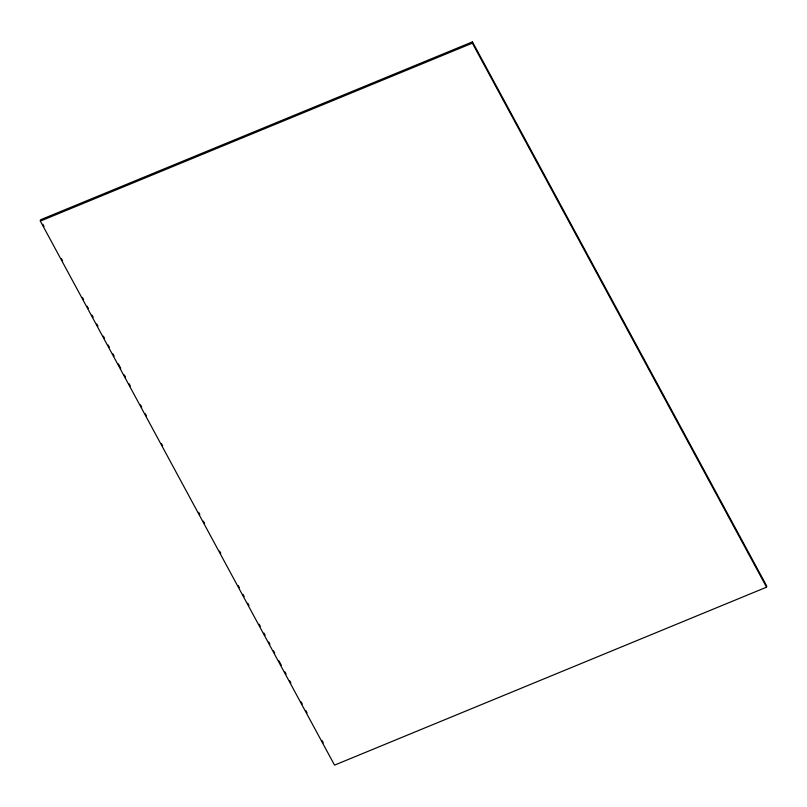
<?xml version="1.0" encoding="UTF-8"?>
<svg xmlns="http://www.w3.org/2000/svg" width="807" height="807" viewBox="0 0 807 807"><rect width="100%" height="100%" fill="white"/><g stroke="black" fill="none" stroke-linecap="round" stroke-linejoin="round"><path stroke-width="1.21" d="M40.35 221.098L40.441 219.827L472.458 41.873L766.65 585.902L766.559 587.173L334.542 765.127L40.35 221.098L472.367 43.144L472.458 41.873M472.367 43.144L766.559 587.173M42.842 224.255L44.042 226.474M61.413 258.603L62.613 260.822M82.385 297.38L83.585 299.599M87.176 306.246L88.377 308.466M91.968 315.113L93.168 317.322M96.769 323.97L97.96 326.189M103.357 336.166L104.557 338.375M108.148 345.023L109.349 347.242M112.94 353.89L114.14 356.109M118.336 363.866L120.727 368.295M124.328 374.942L125.529 377.162M129.12 383.809L130.32 386.018M140.509 404.862L141.699 407.071M145.3 413.719L146.491 415.938M161.471 443.638L162.671 445.857M198.623 512.334L199.823 514.553M203.414 521.201L204.615 523.41M219.595 551.11L220.795 553.33M238.166 585.458L239.366 587.678M242.957 594.325L244.158 596.544M247.759 603.192L248.949 605.411M259.138 624.245L260.338 626.464M263.929 633.112L265.13 635.321M268.721 641.968L269.921 644.188M273.523 650.835L274.713 653.055M278.909 660.812L281.31 665.24M284.901 671.888L286.102 674.107M289.693 680.755L290.893 682.964M301.082 701.808L302.282 704.017M305.873 710.664L307.074 712.884M322.054 740.584L323.244 742.803"/></g></svg>
